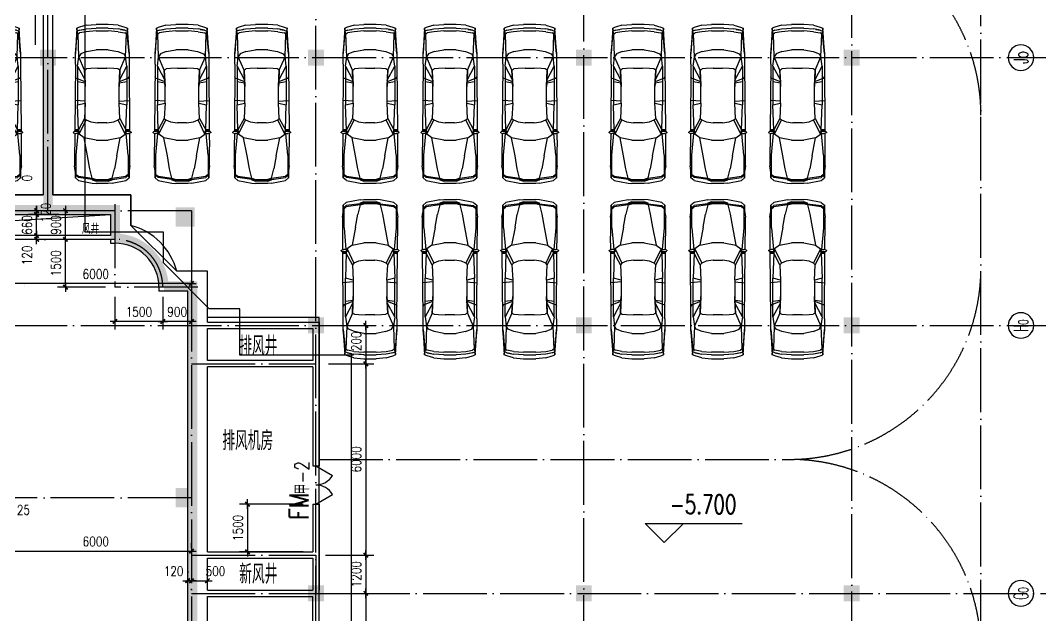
# Model space of a CAD drawing. Extents: x 634182 to 802382, y -1101880 to -864080.
# Drawn here: x 734198 to 766182, y -985164 to -966499 of the extents above; entities that cross this region are included whole.
import ezdxf
from ezdxf.enums import TextEntityAlignment as Align

# ---------------------------------------------------------------- set-up
doc = ezdxf.new("R2010")
doc.units = 0
doc.header["$LTSCALE"] = 1000
doc.header["$MEASUREMENT"] = 0
doc.linetypes.add('DASH', pattern=[0.35, 0.25, -0.1])
doc.linetypes.add('DOTE', pattern=[2.4200000000000004, 2, -0.2, 0.02, -0.2])
doc.layers.get('0').update_dxf_attribs({"linetype": 'CONTINUOUS'})
doc.layers.get('DEFPOINTS').update_dxf_attribs({"linetype": 'CONTINUOUS'})
for name, color, linetype in [('AXIS', 3, 'CONTINUOUS'), ('AXIS_TEXT', 7, 'CONTINUOUS'), ('COLUMN', 7, 'CONTINUOUS'), ('DOTE', 1, 'DOTE'), ('JL', 164, 'CONTINUOUS'), ('LU', 4, 'CONTINUOUS'), ('PUB_DIM', 3, 'CONTINUOUS'), ('PUB_TEXT', 7, 'CONTINUOUS'), ('WALL', 191, 'CONTINUOUS'), ('WEN', 4, 'CONTINUOUS'), ('WINDOW', 2, 'CONTINUOUS'), ('WINDOW_TEXT', 6, 'CONTINUOUS'), ('防火分區线', 2, 'CONTINUOUS')]:
    doc.layers.add(name, color=color, linetype=linetype)
doc.styles.add('COMPLEX', font='COMPLEX')
doc.styles.add('DIM_FONT', font='simplex.shx', dxfattribs={"width": 0.8})
doc.styles.add('HZTXT', font='simplex', dxfattribs={"width": 0.8, "bigfont": 'sfont'})
doc.styles.add('SIMPLEX', font='SIMPLEX.SHX')
doc.styles.add('Z', font='romans', dxfattribs={"width": 0.8, "bigfont": 'z'})
doc.dimstyles.new('DIMN', dxfattribs={"dimtxt": 300, "dimasz": 1, "dimexe": 250, "dimexo": 300, "dimgap": 150, "dimtad": 1, "dimdec": 0, "dimzin": 0, "dimdsep": 46, "dimtxsty": 'DIM_FONT', "dimblk": '_DIMX', "dimblk1": '_DIMX', "dimblk2": '_DIMX', "dimcen": 2.5, "dimclrt": 7, "dimadec": 0, "dimazin": 0, "dimtfac": 1, "dimtdec": 0, "dimtix": 1, "dimtmove": 2, "dimatfit": 3, "dimldrblk": '_DIMX', "dimfxl": 0, "dimtolj": 1, "dimtzin": 0, "dimarcsym": 0})

# ---------------------------------------------------------------- blocks, each defined once
blk = doc.blocks.new('_FZH')
blk.add_solid([(-0.5, -0.5), (0.5, -0.5), (-0.5, 0.5), (0.5, 0.5)])
blk = doc.blocks.new('M_F27')
for p, q in [((-2489.10591901057, 522.0540278218175), (-2426.10591901057, 735.5540278218173)), ((-2426.10591901057, 735.5540278218173), (-2388.60591901057, 823.5540278218175)), ((-2388.60591901057, 823.5540278218175), (-1609.60591901057, 873.5540278218173)), ((-2388.60591901057, 823.5540278218175), (-1559.60591901057, 873.5540278218173)), ((-2263.60591901057, 812.054027821817), (-2388.60591901057, 823.5540278218175)), ((-2325.60591901057, 735.5540278218173), (-2363.60591901057, 522.0540278218173)), ((-2325.60591901057, 735.5540278218173), (-2350.60591901057, 596.0540278218175)), ((-2325.60591901057, 735.5540278218173), (-2288.10591901057, 811.0540278218173)), ((-2200.10591901057, 786.0540278218173), (-2288.10591901057, 811.0540278218173)), ((-2275.60591901057, 522.0540278218173), (-2237.60591901057, 735.5540278218173)), ((-2200.10591901057, 786.0540278218173), (-2237.60591901057, 735.5540278218173)), ((-1559.60591901057, 873.5540278218173), (-2211.60591901057, 814.5540278218175)), ((-2207.60591901057, 814.5540278218175), (-2211.10591901057, 814.0540278218173)), ((-1660.10591901057, 861.5540278218173), (-2207.60591901057, 814.5540278218175)), ((-1446.10591901057, 760.5540278218173), (-2200.10591901057, 786.0540278218173)), ((-1559.60591901057, 873.5540278218173), (-1660.10591901057, 861.5540278218173)), ((-1622.10591901057, 509.5540278218173), (-1546.60591901057, 698.0540278218173)), ((-1617.10591901057, 868.5540278218173), (-1620.10591901057, 866.0540278218175)), ((-1207.60591901057, 873.5540278218173), (-1609.60591901057, 873.5540278218173)), ((-1546.60591901057, 698.0540278218173), (-1446.10591901057, 760.5540278218173)), ((-1144.60591901057, 798.5540278218175), (-1446.10591901057, 760.5540278218173)), ((-1019.10591901057, 572.0540278218173), (-1446.10591901057, 760.5540278218173)), ((-1207.60591901057, 873.5540278218173), (980.3357172861472, 888.922194583236)), ((-1144.60591901057, 798.5540278218175), (-682.1059190105701, 556.5540278218173)), ((-1144.60591901057, 798.5540278218177), (123.8940809894299, 798.5540278218175)), ((-742.6059190105701, 848.5540278218173), (-793.1059190105701, 873.5540278218173)), ((-730.1059190105702, 798.5540278218175), (-742.6059190105701, 848.5540278218173)), ((-629.6059190105703, 554.5540278218173), (-730.1059190105702, 798.5540278218175)), ((-642.1059190105701, 798.5540278218175), (-604.60591901057, 553.5540278218175)), ((-1.605919010570247, 547.0540278218175), (-26.60591901057015, 876.5042436877516)), ((123.8940809894299, 798.5540278218175), (61.39408098942992, 547.0540278218175)), ((940.8940809894301, 773.0540278218175), (123.8940809894299, 798.5540278218175)), ((563.8940809894299, 572.0540278218173), (940.8940809894301, 773.0540278218175)), ((1078.89408098943, 748.0540278218175), (613.8940809894297, 522.0540278218173)), ((940.8940809894301, 773.0540278218175), (940.8940809894301, 873.5540278218173)), ((983.39408098943, 777.0540278218175), (940.8940809894301, 773.0540278218175)), ((940.8940809894301, 773.0540278218175), (986.8940809894299, 764.5540278218173)), ((979.8940809894298, 789.5540278218173), (980.374857380928, 897.7287159089242)), ((994.8940809894299, 789.5540278218173), (979.8940809894298, 789.5540278218173)), ((979.8940809894298, 789.5540278218173), (992.3940809894299, 746.0540278218173)), ((980.3940809894299, 902.0540278218175), (994.8940809894299, 789.5540278218173)), ((983.5592482748098, 905.0019777444752), (1019.950009109515, 938.8953334238574)), ((992.3940809894299, 746.0540278218173), (1020.89408098943, 747.0540278218173)), ((994.8940809894299, 789.5540278218173), (1021.89408098943, 746.0540278218173)), ((1021.89408098943, 747.5540278218173), (994.8940809894299, 789.5540278218173)), ((1020.89408098943, 747.0540278218173), (1021.89408098943, 747.5540278218173)), ((1053.239627036119, 768.1283560237111), (1021.89408098943, 746.0540278218173)), ((1035.89408098943, 756.0540278218175), (1078.89408098943, 748.0540278218175)), ((1036.267566899854, 934.6938904556064), (1061.89408098943, 856.5540278218173)), ((1051.115667222721, 889.4193550448977), (1497.39408098943, 892.5540278218173)), ((1057.466862366351, 775.7572879506208), (1061.89408098943, 856.5540278218173)), ((1769.89408098943, 848.5540278218173), (1057.89408098943, 783.5540278218175)), ((1204.39408098943, 585.0540278218173), (1078.89408098943, 748.0540278218175)), ((1505.89408098943, 899.0540278218175), (2121.394080989429, 899.0540278218173)), ((2460.89408098943, 848.5540278218173), (1769.89408098943, 848.5540278218173)), ((2272.39408098943, 876.0540278218173), (2121.39408098943, 899.0540278218173)), ((2272.39408098943, 876.0540278218173), (2272.39408098943, 873.5540278218173)), ((2436.89408098943, 850.5540278218175), (2272.39408098943, 876.0540278218173)), ((2510.894080989429, 873.5540278218173), (2286.89408098943, 873.5540278218173)), ((2397.89408098943, 848.5540278218173), (2460.89408098943, 773.0540278218175)), ((2436.89408098943, 850.0540278218175), (2432.89408098943, 851.0540278218173)), ((2498.39408098943, 773.0540278218175), (2435.89408098943, 848.5540278218173)), ((2510.89408098943, 873.5540278218173), (2449.89408098943, 849.5540278218173)), ((2460.89408098943, 773.0540278218175), (2523.39408098943, 321.0540278218173)), ((2561.39408098943, 321.0540278218173), (2498.39408098943, 773.0540278218175)), ((2598.89408098943, 773.0540278218173), (2510.89408098943, 873.5540278218173)), ((2598.89408098943, 773.0540278218175), (2686.89408098943, 321.0540278218172)), ((-2489.10591901057, 522.0540278218173), (-2514.10591901057, 195.5540278218173)), ((-2363.60591901057, 522.0540278218173), (-2388.60591901057, 195.5540278218174)), ((-2351.10591901057, 593.5540278218175), (-2350.60591901057, 596.0540278218175)), ((-2300.60591901057, 195.5540278218174), (-2275.60591901057, 522.0540278218173)), ((-1622.10591901057, 509.5540278218173), (-1685.10591901057, 195.5540278218174)), ((-1082.10591901057, 145.0540278218174), (-1069.60591901057, 371.0540278218173)), ((-1069.60591901057, 371.0540278218173), (-1057.10591901057, 509.5540278218173)), ((-1019.10591901057, 572.0540278218173), (-1057.10591901057, 509.5540278218173)), ((-680.1059190105701, 555.5540278218175), (-1019.10591901057, 572.0540278218173)), ((-1019.10591901057, 572.0540278218173), (-479.1059190105703, 547.0540278218175)), ((-680.1059190105701, 555.5540278218175), (-629.6059190105703, 554.5540278218173)), ((-604.60591901057, 553.5540278218175), (-629.6059190105703, 554.5540278218173)), ((-479.1059190105703, 547.0540278218175), (-604.60591901057, 553.5540278218175)), ((61.39408098942992, 547.0540278218175), (-479.1059190105704, 547.0540278218175)), ((61.39408098942992, 547.0540278218175), (563.8940809894299, 572.0540278218173)), ((563.8940809894299, 572.0540278218173), (613.8940809894297, 522.0540278218173)), ((613.8940809894297, 522.0540278218173), (676.8940809894298, 371.0540278218173)), ((676.8940809894298, 371.0540278218173), (714.3940809894299, 145.0540278218174)), ((1794.89408098943, 471.5540278218173), (1204.39408098943, 585.0540278218173)), ((1279.89408098943, 195.5540278218174), (1204.39408098943, 585.0540278218173)), ((2221.89408098943, 396.5540278218174), (1794.89408098943, 471.5540278218173)), ((2523.39408098943, 321.0540278218173), (2221.89408098943, 396.5540278218174)), ((-2514.10591901057, -206.4459721781825), (-2514.10591901057, 195.5540278218174)), ((-2388.60591901057, -206.4459721781826), (-2388.60591901057, 195.5540278218174)), ((-2300.60591901057, 195.5540278218174), (-2300.60591901057, -206.4459721781826)), ((-1685.10591901057, -206.4459721781826), (-1685.10591901057, 195.5540278218174)), ((-1082.10591901057, 145.0540278218174), (-1082.10591901057, -156.4459721781825)), ((714.3940809894299, -156.4459721781825), (714.3940809894299, 145.0540278218174)), ((1279.89408098943, 195.5540278218174), (1279.89408098943, -206.4459721781826)), ((2523.394080989429, 321.0540278218173), (2586.39408098943, 321.0540278218173)), ((2523.39408098943, 321.0540278218173), (2561.39408098943, 195.5540278218174)), ((2580.39408098943, 195.5540278218174), (2542.39408098943, 321.0540278218173)), ((2561.39408098943, 195.5540278218173), (2561.39408098943, -206.4459721781826)), ((2611.39408098943, 195.5540278218174), (2573.89408098943, 321.0540278218173)), ((2579.89408098943, 195.5540278218173), (2579.89408098943, -206.4459721781826)), ((2580.39408098943, 321.0540278218173), (2617.89408098943, 195.5540278218174)), ((2611.39408098943, 195.5540278218174), (2611.39408098943, -206.4459721781826)), ((2617.89408098943, -206.4459721781825), (2617.89408098943, 195.5540278218174)), ((2686.89408098943, 321.0540278218173), (2699.39408098943, 195.5540278218174)), ((2699.39408098943, -206.4459721781825), (2699.39408098943, 195.5540278218174)), ((-2489.10591901057, -533.4459721781827), (-2514.10591901057, -206.4459721781826)), ((-2388.60591901057, -206.4459721781826), (-2363.60591901057, -533.4459721781827)), ((-2275.60591901057, -533.4459721781827), (-2300.60591901057, -206.4459721781826)), ((-1685.10591901057, -206.4459721781826), (-1622.10591901057, -520.4459721781827)), ((-1069.60591901057, -382.4459721781826), (-1082.10591901057, -156.4459721781825)), ((714.3940809894299, -156.4459721781825), (676.8940809894298, -382.4459721781826)), ((1204.39408098943, -595.9459721781827), (1279.89408098943, -206.4459721781826)), ((2523.39408098943, -332.4459721781827), (2221.89408098943, -407.4459721781827)), ((2523.39408098943, -332.4459721781827), (2460.89408098943, -784.4459721781827)), ((2561.39408098943, -332.4459721781827), (2498.39408098943, -784.4459721781827)), ((2523.39408098943, -332.4459721781827), (2561.39408098943, -206.4459721781826)), ((2586.39408098943, -332.4459721781827), (2523.39408098943, -332.4459721781827)), ((2580.39408098943, -206.4459721781826), (2542.39408098943, -332.4459721781827)), ((2617.89408098943, -5.945972178182668), (2561.39408098943, -5.945972178182668)), ((2573.89408098943, -332.4459721781827), (2611.39408098943, -206.4459721781826)), ((2617.89408098943, -206.4459721781826), (2580.39408098943, -332.4459721781827)), ((2686.89408098943, -332.4459721781826), (2598.89408098943, -784.4459721781827)), ((2686.89408098943, -332.4459721781827), (2699.39408098943, -206.4459721781826)), ((-2489.10591901057, -533.4459721781825), (-2426.10591901057, -746.9459721781825)), ((-2325.60591901057, -746.9459721781827), (-2363.60591901057, -533.4459721781827)), ((-2350.60591901057, -607.4459721781827), (-2351.10591901057, -605.4459721781827)), ((-2350.60591901057, -607.4459721781827), (-2325.60591901057, -746.9459721781827)), ((-2275.60591901057, -533.4459721781827), (-2237.60591901057, -746.9459721781827)), ((-1622.10591901057, -520.4459721781827), (-1546.60591901057, -708.9459721781827)), ((-1019.10591901057, -583.4459721781827), (-1446.10591901057, -771.9459721781827)), ((-682.1059190105701, -567.9459721781827), (-1144.60591901057, -809.4459721781827)), ((-1057.10591901057, -520.4459721781827), (-1069.60591901057, -382.4459721781826)), ((-1019.10591901057, -583.4459721781827), (-1057.10591901057, -520.4459721781827)), ((-479.1059190105703, -558.4459721781827), (-1019.10591901057, -583.4459721781827)), ((-1019.10591901057, -583.4459721781827), (-680.1059190105701, -566.9459721781827)), ((-730.1059190105702, -809.4459721781827), (-629.6059190105703, -565.9459721781827)), ((-680.1059190105701, -566.9459721781827), (-682.1059190105701, -567.9459721781827)), ((-680.1059190105701, -566.9459721781827), (-629.6059190105703, -565.9459721781827)), ((-604.60591901057, -564.9459721781827), (-642.1059190105701, -809.4459721781827)), ((-629.6059190105703, -565.9459721781827), (-604.60591901057, -564.9459721781827)), ((-604.60591901057, -564.9459721781827), (-479.1059190105703, -558.4459721781827)), ((61.39408098942992, -558.4459721781827), (-479.1059190105703, -558.4459721781827)), ((-1.605919010570247, -558.4459721781827), (-26.60591901057015, -884.3613124010146)), ((61.39408098942992, -558.4459721781827), (123.8940809894299, -809.4459721781827)), ((563.8940809894299, -583.4459721781827), (61.39408098942992, -558.4459721781827)), ((613.8940809894297, -533.4459721781827), (563.8940809894299, -583.4459721781827)), ((563.8940809894299, -583.4459721781827), (940.8940809894301, -784.4459721781827)), ((676.8940809894298, -382.4459721781826), (613.8940809894297, -533.4459721781827)), ((1078.89408098943, -759.4459721781827), (613.8940809894297, -533.4459721781827)), ((1204.39408098943, -595.9459721781827), (1078.89408098943, -759.4459721781827)), ((1794.89408098943, -482.9459721781827), (1204.39408098943, -595.9459721781827)), ((1794.89408098943, -482.9459721781827), (2221.89408098943, -407.4459721781827)), ((-2426.10591901057, -746.9459721781827), (-2388.60591901057, -834.9459721781827)), ((-2388.60591901057, -834.9459721781827), (-2263.60591901057, -823.4459721781827)), ((-1559.60591901057, -884.9459721781827), (-2388.60591901057, -834.9459721781827)), ((-1609.60591901057, -884.9459721781827), (-2388.60591901057, -834.9459721781827)), ((-2325.60591901057, -746.9459721781827), (-2288.10591901057, -821.9459721781827)), ((-2288.10591901057, -821.9459721781827), (-2200.10591901057, -796.9459721781827)), ((-2200.10591901057, -796.9459721781827), (-2237.60591901057, -746.9459721781827)), ((-2211.60591901057, -825.9459721781827), (-1559.60591901057, -884.9459721781827)), ((-2207.60591901057, -825.9459721781827), (-2211.10591901057, -825.4459721781825)), ((-1660.10591901057, -872.4459721781827), (-2207.60591901057, -825.9459721781827)), ((-1446.10591901057, -771.9459721781827), (-2200.10591901057, -796.9459721781827)), ((-1559.60591901057, -884.9459721781827), (-1660.10591901057, -872.4459721781827)), ((-1620.60591901057, -877.4459721781827), (-1617.10591901057, -879.9459721781827)), ((-1609.60591901057, -884.9459721781823), (-1207.60591901057, -884.9459721781823)), ((-1546.60591901057, -708.9459721781827), (-1446.10591901057, -771.9459721781827)), ((-1144.60591901057, -809.4459721781827), (-1446.10591901057, -771.9459721781827)), ((-1207.60591901057, -884.9459721781827), (980.3379395777448, -900.3141545490432)), ((-1144.60591901057, -809.4459721781825), (123.8940809894299, -809.4459721781827)), ((-742.6059190105701, -859.9459721781827), (-793.1059190105701, -884.9459721781827)), ((-742.6059190105701, -859.9459721781827), (-730.1059190105702, -809.4459721781827)), ((940.8940809894301, -784.4459721781827), (123.8940809894299, -809.4459721781827)), ((986.8940809894299, -776.4459721781827), (940.8940809894301, -784.4459721781827)), ((982.8940809894299, -788.4459721781827), (940.8940809894301, -784.4459721781827)), ((940.8940809894298, -884.9459721781827), (940.8940809894298, -784.4459721781827)), ((992.3940809894299, -756.9459721781827), (979.8940809894298, -800.4459721781827)), ((994.8940809894299, -800.4459721781827), (979.8940809894298, -800.4459721781827)), ((980.374857380928, -908.6206602652894), (979.8940809894298, -800.4459721781827)), ((994.8940809894299, -800.4459721781827), (980.3940809894299, -912.9459721781827)), ((983.5592482748098, -915.8939221008404), (1019.950009109515, -949.7872777802227)), ((992.3940809894299, -756.9459721781827), (1020.89408098943, -758.4459721781827)), ((994.8940809894299, -800.4459721781827), (1021.89408098943, -756.9459721781827)), ((1021.89408098943, -758.4459721781827), (994.8940809894299, -800.4459721781827)), ((1020.89408098943, -758.4459721781827), (1021.89408098943, -758.4459721781827)), ((1021.89408098943, -756.9459721781827), (1053.175631258656, -778.9752329311591)), ((1035.89408098943, -767.4459721781827), (1078.89408098943, -759.4459721781827)), ((1036.267566899854, -945.5858348119716), (1061.89408098943, -867.4459721781827)), ((1050.952065597462, -900.8101502586087), (1497.39408098943, -903.9459721781825)), ((1057.402448597801, -786.5965891288649), (1061.89408098943, -867.4459721781827)), ((1769.89408098943, -859.9459721781827), (1057.89408098943, -795.4459721781827)), ((2121.39408098943, -909.9459721781825), (1505.89408098943, -909.9459721781825)), ((1769.89408098943, -859.9459721781825), (2460.894080989429, -859.9459721781827)), ((2121.39408098943, -909.9459721781825), (2272.39408098943, -886.9459721781827)), ((2270.39408098943, -887.4459721781827), (2121.39408098943, -909.9459721781825)), ((2436.89408098943, -861.4459721781825), (2272.394080989431, -886.9459721781827)), ((2272.39408098943, -885.4459721781827), (2272.39408098943, -886.9459721781827)), ((2284.894080989429, -884.9459721781827), (2510.894080989429, -884.9459721781827)), ((2397.89408098943, -859.9459721781827), (2460.89408098943, -784.4459721781827)), ((2435.89408098943, -859.9459721781827), (2498.39408098943, -784.4459721781827)), ((2436.89408098943, -861.4459721781827), (2435.89408098943, -859.9459721781827)), ((2449.89408098943, -860.9459721781827), (2510.89408098943, -884.9459721781827)), ((2598.89408098943, -784.4459721781825), (2510.89408098943, -884.9459721781825))]:
    blk.add_line(p, q)
for centre, start, end in [((990.3747586169591, 897.6842719034307), 132.9649655431403, 179.7453537677271), ((1026.765519451664, 931.577627582813), 18.1572654743795, 132.9649655431402), ((1047.48184084321, 776.3044124176422), 305.1541776321474, 356.8636416316674), ((990.3747586169591, -908.576216259796), 180.2546462322729, 227.0350344568598), ((1026.765519451664, -942.4695719391782), 227.0350344568598, 341.8427345256205), ((1047.417845065747, -787.1512893250901), 3.179830119864261, 54.84582236785248)]:
    blk.add_arc(centre, 10, start, end)
at = {"width": 0.8, "flags": 9}
for tag in ['YSIZE', 'XSIZE']:
    blk.add_attdef(tag, (0, 0), '', height=0.5, dxfattribs=at)
blk = doc.blocks.new('_DIMX')
blk.add_line((-150, 0), (150, 0))
at = {"const_width": 50}
blk.add_lwpolyline([(-70, -70), (70, 70)], dxfattribs=at)
blk = doc.blocks.new('*D1241')
at = {"color": 0, "linetype": 'ByBlock'}
for p, q in [((733561.9989314978, -973459.8219590334), (733561.9989314978, -975002.6874369918)), ((739561.9989314978, -973459.8219590334), (739561.9989314978, -975002.6874369918)), ((739560.9989314978, -974752.6874369918), (733562.9989314978, -974752.6874369918))]:
    blk.add_line(p, q, dxfattribs=at)
at = {"layer": 'DEFPOINTS', "color": 0, "linetype": 'ByBlock'}
for p in [(733561.9989314978, -973159.8219590334), (739561.9989314978, -973159.8219590334), (733561.9989314978, -974752.6874369918)]:
    blk.add_point(p, dxfattribs=at)
at = {"color": 0, "linetype": 'ByBlock', "rotation": 180}
blk.add_blockref('_DIMX', (733561.9989314978, -974752.6874369918), dxfattribs=at)
at = {"color": 0, "linetype": 'ByBlock'}
blk.add_blockref('_DIMX', (739561.9989314978, -974752.6874369918), dxfattribs=at)
at = {"color": 7, "linetype": 'ByBlock', "insert": (736561.9989314978, -974452.6874369918), "char_height": 300, "attachment_point": 5, "style": 'DIM_FONT'}
blk.add_mtext('\\A1;6000', dxfattribs=at)
blk = doc.blocks.new('*D1262')
at = {"color": 0, "linetype": 'ByBlock'}
for p, q in [((733562.0428974889, -981451.2500809799), (733562.0428974907, -982401.2500809804)), ((733687.042897489, -981451.2500809797), (733687.0428974908, -982401.2500809801)), ((733561.0428974902, -982151.2500809804), (733560.0428974902, -982151.2500809804)), ((733687.0428974903, -982151.2500809801), (733562.0428974902, -982151.2500809804)), ((733687.0428974903, -982151.2500809801), (733562.0428974902, -982151.2500809804)), ((733688.0428974903, -982151.2500809801), (733689.0428974903, -982151.2500809801))]:
    blk.add_line(p, q, dxfattribs=at)
at = {"layer": 'DEFPOINTS', "color": 0, "linetype": 'ByBlock'}
for p in [(733562.0428974883, -981151.2500809799), (733687.0428974885, -981151.2500809797), (733562.0428974902, -982151.2500809804)]:
    blk.add_point(p, dxfattribs=at)
at = {"color": 0, "linetype": 'ByBlock'}
for p, rotation in [((733562.0428974902, -982151.2500809804), 1.067139706724639e-10), ((733687.0428974903, -982151.2500809801), 180.0000000001067)]:
    blk.add_blockref('_DIMX', p, dxfattribs=dict(at, rotation=rotation))
at = {"color": 7, "linetype": 'ByBlock', "insert": (734189.0428970545, -981851.2500809801), "char_height": 300, "attachment_point": 5, "style": 'DIM_FONT'}
blk.add_mtext('\\A1;125', dxfattribs=at)
blk = doc.blocks.new('*D1268')
at = {"color": 0, "linetype": 'ByBlock'}
for p, q in [((738662.0491042673, -975166.0928675928), (738662.0491042673, -976188.978683193)), ((739562.0491042674, -975166.0928675928), (739562.0491042674, -976188.978683193)), ((738661.0491042673, -975938.978683193), (738660.0491042673, -975938.978683193)), ((739562.0491042674, -975938.978683193), (738662.0491042673, -975938.978683193)), ((739563.0491042674, -975938.978683193), (739564.0491042674, -975938.978683193))]:
    blk.add_line(p, q, dxfattribs=at)
at = {"layer": 'DEFPOINTS', "color": 0, "linetype": 'ByBlock'}
for p in [(738662.0491042673, -974866.0928675928), (739562.0491042674, -974866.0928675928), (738662.0491042673, -975938.978683193)]:
    blk.add_point(p, dxfattribs=at)
at = {"color": 0, "linetype": 'ByBlock'}
blk.add_blockref('_DIMX', (738662.0491042673, -975938.978683193), dxfattribs=at)
at = {"color": 0, "linetype": 'ByBlock', "rotation": 180}
blk.add_blockref('_DIMX', (739562.0491042674, -975938.978683193), dxfattribs=at)
at = {"color": 7, "linetype": 'ByBlock', "insert": (739112.0491042673, -975638.978683193), "char_height": 300, "attachment_point": 5, "style": 'DIM_FONT'}
blk.add_mtext('\\A1;900', dxfattribs=at)
blk = doc.blocks.new('*D1269')
at = {"color": 0, "linetype": 'ByBlock'}
for p, q in [((737162.0491042673, -975166.0928675928), (737162.0491042673, -976188.978683193)), ((738662.0491042673, -975166.0928675928), (738662.0491042673, -976188.978683193)), ((738661.0491042673, -975938.978683193), (737163.0491042673, -975938.978683193))]:
    blk.add_line(p, q, dxfattribs=at)
at = {"layer": 'DEFPOINTS', "color": 0, "linetype": 'ByBlock'}
for p in [(737162.0491042673, -974866.0928675928), (738662.0491042673, -974866.0928675928), (737162.0491042673, -975938.978683193)]:
    blk.add_point(p, dxfattribs=at)
at = {"color": 0, "linetype": 'ByBlock', "rotation": 180}
blk.add_blockref('_DIMX', (737162.0491042673, -975938.978683193), dxfattribs=at)
at = {"color": 0, "linetype": 'ByBlock'}
blk.add_blockref('_DIMX', (738662.0491042673, -975938.978683193), dxfattribs=at)
at = {"color": 7, "linetype": 'ByBlock', "insert": (737912.0491042673, -975638.978683193), "char_height": 300, "attachment_point": 5, "style": 'DIM_FONT'}
blk.add_mtext('\\A1;1500', dxfattribs=at)
blk = doc.blocks.new('*D1271')
at = {"color": 0, "linetype": 'ByBlock'}
for p, q in [((736862.0478253023, -972466.0969939178), (735360.9369392736, -972466.0969939178)), ((735610.9369392736, -972465.0969939178), (735610.9369392736, -972464.0969939178)), ((735610.9369392736, -973366.0969939178), (735610.9369392736, -972466.0969939178)), ((736862.0478253026, -973366.0969939178), (735360.9369392736, -973366.0969939178)), ((735610.9369392736, -973367.0969939178), (735610.9369392736, -973368.0969939178))]:
    blk.add_line(p, q, dxfattribs=at)
at = {"layer": 'DEFPOINTS', "color": 0, "linetype": 'ByBlock'}
for p in [(735610.9369392736, -972466.0969939178), (737162.0478253023, -972466.0969939178), (737162.0478253026, -973366.0969939178)]:
    blk.add_point(p, dxfattribs=at)
at = {"color": 0, "linetype": 'ByBlock'}
for p, rotation in [((735610.9369392736, -972466.0969939178), 270), ((735610.9369392736, -973366.0969939178), 90)]:
    blk.add_blockref('_DIMX', p, dxfattribs=dict(at, rotation=rotation))
at = {"color": 7, "linetype": 'ByBlock', "insert": (735310.9369392736, -972916.0969939178), "char_height": 300, "attachment_point": 5, "rotation": 90, "style": 'DIM_FONT'}
blk.add_mtext('\\A1;900', dxfattribs=at)
blk = doc.blocks.new('*D1357')
at = {"color": 0, "linetype": 'ByBlock'}
for p, q in [((739442.0478253034, -983771.6498280684), (739442.0478253034, -983821.6498280684)), ((739441.0478253034, -984071.6498280684), (739440.0478253034, -984071.6498280684)), ((739442.0478253034, -984071.6498280684), (739562.0478253023, -984071.6498280684)), ((739442.0478253034, -984071.6498280684), (739562.0478253023, -984071.6498280684)), ((739563.0478253023, -984071.6498280684), (739564.0478253023, -984071.6498280684)), ((739562.0478253023, -984371.6498280682), (739562.0478253023, -984321.6498280684))]:
    blk.add_line(p, q, dxfattribs=at)
at = {"layer": 'DEFPOINTS', "color": 0, "linetype": 'ByBlock'}
for p in [(739442.0478253034, -984071.6498280684), (739562.0478253023, -984071.6498280682), (739562.0478253023, -984071.6498280684)]:
    blk.add_point(p, dxfattribs=at)
at = {"color": 0, "linetype": 'ByBlock'}
blk.add_blockref('_DIMX', (739442.0478253034, -984071.6498280684), dxfattribs=at)
at = {"color": 0, "linetype": 'ByBlock', "rotation": 180}
blk.add_blockref('_DIMX', (739562.0478253023, -984071.6498280684), dxfattribs=at)
at = {"color": 7, "linetype": 'ByBlock', "insert": (739002.0478253033, -983771.6498280684), "char_height": 300, "attachment_point": 5, "style": 'DIM_FONT'}
blk.add_mtext('\\A1;120', dxfattribs=at)
blk = doc.blocks.new('*D1395')
at = {"color": 0, "linetype": 'ByBlock'}
for p, q in [((735405.8469309047, -973246.0929235234), (734455.8469309049, -973246.0929235234)), ((734705.8469309049, -973245.0929235234), (734705.8469309049, -973244.0929235234)), ((734705.8469309049, -973366.0929235234), (734705.8469309049, -973246.0929235234)), ((734705.8469309049, -973366.0929235234), (734705.8469309049, -973246.0929235234)), ((735405.8469309047, -973366.0929235234), (734455.8469309049, -973366.0929235234)), ((734705.8469309049, -973367.0929235234), (734705.8469309049, -973368.0929235234))]:
    blk.add_line(p, q, dxfattribs=at)
at = {"layer": 'DEFPOINTS', "color": 0, "linetype": 'ByBlock'}
for p in [(734705.8469309049, -973246.0929235234), (735705.8469309047, -973246.0929235234), (735705.8469309047, -973366.0929235234)]:
    blk.add_point(p, dxfattribs=at)
at = {"color": 0, "linetype": 'ByBlock'}
for p, rotation in [((734705.8469309049, -973246.0929235234), 270), ((734705.8469309049, -973366.0929235234), 90)]:
    blk.add_blockref('_DIMX', p, dxfattribs=dict(at, rotation=rotation))
at = {"color": 7, "linetype": 'ByBlock', "insert": (734405.8469309047, -973868.0929235232), "char_height": 300, "attachment_point": 5, "rotation": 90, "style": 'DIM_FONT'}
blk.add_mtext('\\A1;120', dxfattribs=at)
blk = doc.blocks.new('*D1396')
at = {"color": 0, "linetype": 'ByBlock'}
for p, q in [((735405.8469309047, -972586.0929235236), (734455.8469309047, -972586.0929235236)), ((734705.8469309047, -972585.0929235236), (734705.8469309047, -972584.0929235236)), ((734705.8469309047, -973246.0929235234), (734705.8469309047, -972586.0929235236)), ((735405.8469309047, -973246.0929235234), (734455.8469309047, -973246.0929235234)), ((734705.8469309047, -973247.0929235234), (734705.8469309047, -973248.0929235234))]:
    blk.add_line(p, q, dxfattribs=at)
at = {"layer": 'DEFPOINTS', "color": 0, "linetype": 'ByBlock'}
for p in [(734705.8469309047, -972586.0929235236), (735705.8469309047, -972586.0929235236), (735705.8469309047, -973246.0929235234)]:
    blk.add_point(p, dxfattribs=at)
at = {"color": 0, "linetype": 'ByBlock'}
for p, rotation in [((734705.8469309047, -972586.0929235236), 270), ((734705.8469309047, -973246.0929235234), 90)]:
    blk.add_blockref('_DIMX', p, dxfattribs=dict(at, rotation=rotation))
at = {"color": 7, "linetype": 'ByBlock', "insert": (734405.8469309047, -972916.0929235235), "char_height": 300, "attachment_point": 5, "rotation": 90, "style": 'DIM_FONT'}
blk.add_mtext('\\A1;660', dxfattribs=at)
blk = doc.blocks.new('*D1397')
at = {"color": 0, "linetype": 'ByBlock'}
for p, q in [((735405.8469309047, -972466.0929235234), (734455.8469309049, -972466.0929235234)), ((735405.8469309047, -972586.0929235236), (734455.8469309049, -972586.0929235236)), ((734705.8469309049, -972465.0929235234), (734705.8469309049, -972464.0929235234)), ((734705.8469309049, -972586.0929235236), (734705.8469309049, -972466.0929235234)), ((734705.8469309049, -972586.0929235236), (734705.8469309049, -972466.0929235234)), ((734705.8469309049, -972587.0929235236), (734705.8469309049, -972588.0929235236))]:
    blk.add_line(p, q, dxfattribs=at)
at = {"layer": 'DEFPOINTS', "color": 0, "linetype": 'ByBlock'}
for p in [(734705.8469309049, -972466.0929235234), (735705.8469309047, -972466.0929235234), (735705.8469309047, -972586.0929235236)]:
    blk.add_point(p, dxfattribs=at)
at = {"color": 0, "linetype": 'ByBlock'}
for p, rotation in [((734705.8469309049, -972466.0929235234), 270), ((734705.8469309049, -972586.0929235236), 90)]:
    blk.add_blockref('_DIMX', p, dxfattribs=dict(at, rotation=rotation))
at = {"color": 7, "linetype": 'ByBlock', "insert": (734993.8469309049, -972526.0929235232), "char_height": 300, "attachment_point": 5, "rotation": 90, "style": 'DIM_FONT'}
blk.add_mtext('\\A1;120', dxfattribs=at)
blk = doc.blocks.new('*D1398')
at = {"color": 0, "linetype": 'ByBlock'}
for p, q in [((735405.8469309047, -972466.0929235234), (734455.8469309076, -972466.0929235234)), ((735405.8469309047, -972466.092867593), (734455.8469309076, -972466.092867593)), ((734705.8469309076, -972465.092867593), (734705.8469309076, -972464.092867593)), ((734705.8469309076, -972466.0929235234), (734705.8469309076, -972466.092867593)), ((734705.8469309076, -972466.0929235234), (734705.8469309076, -972466.092867593)), ((734705.8469309076, -972467.0929235234), (734705.8469309076, -972468.0929235234))]:
    blk.add_line(p, q, dxfattribs=at)
at = {"layer": 'DEFPOINTS', "color": 0, "linetype": 'ByBlock'}
for p in [(734705.8469309076, -972466.092867593), (735705.8469309047, -972466.0929235234), (735705.8469309047, -972466.092867593)]:
    blk.add_point(p, dxfattribs=at)
at = {"color": 0, "linetype": 'ByBlock'}
for p, rotation in [((734705.8469309076, -972466.0929235234), 90), ((734705.8469309076, -972466.092867593), 270)]:
    blk.add_blockref('_DIMX', p, dxfattribs=dict(at, rotation=rotation))
at = {"color": 7, "linetype": 'ByBlock', "insert": (734405.8469309042, -971444.0929235218), "char_height": 300, "attachment_point": 5, "rotation": 90, "style": 'DIM_FONT'}
blk.add_mtext('\\A1;0', dxfattribs=at)
blk = doc.blocks.new('_DBLK1')
for p, q in [((-0.5, 0), (-0.2499999999999999, -0.4330127018922192)), ((0.4999999999999999, 0), (0.2499999999999999, -0.4330127018922192))]:
    blk.add_line(p, q)
for centre, start, end in [((-0.5, 0), 300.0000000000001, 0), ((0.4999999999999999, 0), 180, 240)]:
    blk.add_arc(centre, 0.5, start, end)
at = {"layer": 'WINDOW_TEXT', "style": 'SIMPLEX', "flags": 9}
blk.add_attdef('A', text='', height=1, dxfattribs=at).set_placement((0, 1.5), align=Align.MIDDLE)
blk = doc.blocks.new('*D1459')
at = {"color": 0, "linetype": 'ByBlock'}
for p, q in [((743862.0478253023, -976066.0928675928), (745277.3433577678, -976066.0928675928)), ((745027.3433577678, -976067.0928675928), (745027.3433577678, -977265.092867593)), ((743862.0478253023, -977266.092867593), (745277.3433577678, -977266.092867593))]:
    blk.add_line(p, q, dxfattribs=at)
at = {"layer": 'DEFPOINTS', "color": 0, "linetype": 'ByBlock'}
for p in [(743562.0478253023, -976066.0928675928), (743562.0478253023, -977266.092867593), (745027.3433577678, -977266.092867593)]:
    blk.add_point(p, dxfattribs=at)
at = {"color": 0, "linetype": 'ByBlock'}
for p, rotation in [((745027.3433577678, -976066.0928675928), 90), ((745027.3433577678, -977266.092867593), 270)]:
    blk.add_blockref('_DIMX', p, dxfattribs=dict(at, rotation=rotation))
at = {"color": 7, "linetype": 'ByBlock', "insert": (744727.3433577678, -976666.0928675929), "char_height": 300, "attachment_point": 5, "rotation": 90, "style": 'DIM_FONT'}
blk.add_mtext('\\A1;1200', dxfattribs=at)
blk = doc.blocks.new('*D1460')
at = {"color": 0, "linetype": 'ByBlock'}
for p, q in [((743862.0478253023, -977266.092867593), (745277.3433577674, -977266.092867593)), ((745027.3433577674, -977267.092867593), (745027.3433577674, -983265.0928675928)), ((743762.0478253025, -983266.0928675928), (745277.3433577674, -983266.0928675928))]:
    blk.add_line(p, q, dxfattribs=at)
at = {"layer": 'DEFPOINTS', "color": 0, "linetype": 'ByBlock'}
for p in [(743562.0478253023, -977266.092867593), (743462.0478253025, -983266.0928675928), (745027.3433577674, -983266.0928675928)]:
    blk.add_point(p, dxfattribs=at)
at = {"color": 0, "linetype": 'ByBlock'}
for p, rotation in [((745027.3433577674, -977266.092867593), 90), ((745027.3433577674, -983266.0928675928), 270)]:
    blk.add_blockref('_DIMX', p, dxfattribs=dict(at, rotation=rotation))
at = {"color": 7, "linetype": 'ByBlock', "insert": (744727.3433577674, -980266.0928675929), "char_height": 300, "attachment_point": 5, "rotation": 90, "style": 'DIM_FONT'}
blk.add_mtext('\\A1;6000', dxfattribs=at)
blk = doc.blocks.new('*D1461')
at = {"color": 0, "linetype": 'ByBlock'}
for p, q in [((743762.0478253025, -983266.0928675928), (745277.3433577678, -983266.0928675928)), ((745027.3433577678, -983267.0928675928), (745027.3433577678, -984465.092867593)), ((743762.0478253025, -984466.092867593), (745277.3433577678, -984466.092867593))]:
    blk.add_line(p, q, dxfattribs=at)
at = {"layer": 'DEFPOINTS', "color": 0, "linetype": 'ByBlock'}
for p in [(743462.0478253025, -983266.0928675928), (743462.0478253025, -984466.092867593), (745027.3433577678, -984466.092867593)]:
    blk.add_point(p, dxfattribs=at)
at = {"color": 0, "linetype": 'ByBlock'}
for p, rotation in [((745027.3433577678, -983266.0928675928), 90), ((745027.3433577678, -984466.092867593), 270)]:
    blk.add_blockref('_DIMX', p, dxfattribs=dict(at, rotation=rotation))
at = {"color": 7, "linetype": 'ByBlock', "insert": (744727.3433577678, -983866.0928675929), "char_height": 300, "attachment_point": 5, "rotation": 90, "style": 'DIM_FONT'}
blk.add_mtext('\\A1;1200', dxfattribs=at)
blk = doc.blocks.new('*D1462')
at = {"color": 0, "linetype": 'ByBlock'}
for p, q in [((743762.0478253025, -984466.092867593), (745277.3433577676, -984466.092867593)), ((745027.3433577676, -984467.092867593), (745027.3433577676, -992865.0928675928)), ((743762.0478253025, -992866.0928675928), (745277.3433577676, -992866.0928675928))]:
    blk.add_line(p, q, dxfattribs=at)
at = {"layer": 'DEFPOINTS', "color": 0, "linetype": 'ByBlock'}
for p in [(743462.0478253025, -984466.092867593), (743462.0478253025, -992866.0928675928), (745027.3433577676, -992866.0928675928)]:
    blk.add_point(p, dxfattribs=at)
at = {"color": 0, "linetype": 'ByBlock'}
for p, rotation in [((745027.3433577676, -984466.092867593), 90), ((745027.3433577676, -992866.0928675928), 270)]:
    blk.add_blockref('_DIMX', p, dxfattribs=dict(at, rotation=rotation))
at = {"color": 7, "linetype": 'ByBlock', "insert": (744727.3433577676, -988666.0928675929), "char_height": 300, "attachment_point": 5, "rotation": 90, "style": 'DIM_FONT'}
blk.add_mtext('\\A1;8400', dxfattribs=at)
blk = doc.blocks.new('_AXISO')
blk.add_circle((0, 0), 0.5)
at = {"layer": 'AXIS_TEXT', "style": 'COMPLEX', "width": 1.041666666666667}
blk.add_attdef('A', text='', height=0.56, dxfattribs=at).set_placement((-0.25, -0.28), (0.25, -0.28), align=Align.FIT)
blk = doc.blocks.new('*D1599')
at = {"color": 0, "linetype": 'ByBlock'}
for p, q in [((743062.0478253023, -981666.0932965761), (741067.5435982763, -981666.0932965761)), ((741317.5435982763, -981667.0932965761), (741317.5435982763, -983165.0932965761)), ((743062.0478253023, -983166.0932965761), (741067.5435982763, -983166.0932965761))]:
    blk.add_line(p, q, dxfattribs=at)
at = {"layer": 'DEFPOINTS', "color": 0, "linetype": 'ByBlock'}
for p in [(743362.0478253023, -981666.0932965761), (741317.5435982763, -983166.0932965761), (743362.0478253023, -983166.0932965761)]:
    blk.add_point(p, dxfattribs=at)
at = {"color": 0, "linetype": 'ByBlock'}
for p, rotation in [((741317.5435982763, -981666.0932965761), 90), ((741317.5435982763, -983166.0932965761), 270)]:
    blk.add_blockref('_DIMX', p, dxfattribs=dict(at, rotation=rotation))
at = {"color": 7, "linetype": 'ByBlock', "insert": (741017.5435982763, -982416.0932965761), "char_height": 300, "attachment_point": 5, "rotation": 90, "style": 'DIM_FONT'}
blk.add_mtext('\\A1;1500', dxfattribs=at)

msp = doc.modelspace()

# ---------------------------------------------------------------- linework, layer by layer
msp.add_line((733993.1062456066, -972775.1994451212), (737024.4689013301, -972586.092867594))
at = {"layer": 'DOTE'}
for p, q in [((735062.0478253023, -972466.092867593), (735062.0478253023, -902577.6487858712)), ((743462.0478253025, -992866.0928675926), (743462.0478253025, -902577.6487858715)), ((751862.0478253025, -991366.0928675926), (751862.0478253023, -902577.6487858715)), ((760262.0478253023, -1005766.092867593), (760262.0478253023, -902577.6487858713)), ((670747.2576940005, -967666.092867593), (776175.2507537521, -967666.092867593)), ((737162.0478253025, -972266.092867593), (737162.0478253034, -974866.0928675928)), ((739562.0478253025, -972466.092867593), (721562.0294789061, -972466.092867593)), ((739562.0478253025, -972466.0928675935), (739562.0478253025, -1011188.374902592)), ((739562.0478253025, -972466.092867593), (739562.0478253025, -1011188.374902592)), ((737162.0478253033, -973366.0928675926), (733562.0111325099, -973366.0928675928)), ((739762.0478253006, -974866.092867593), (737162.0478253034, -974866.0928675928)), ((670747.2576940003, -976066.0928675926), (776320.8090046133, -976066.0928675928)), ((739562.0478253025, -977266.0928675928), (743462.0478253025, -977266.092867593)), ((739562.0478253023, -981466.0928675926), (722162.0294789062, -981466.092867593)), ((739562.0478253022, -983266.092867593), (743462.0478253025, -983266.0928675928)), ((743462.0478253025, -983266.092867593), (743462.0478253025, -984466.092867593)), ((739562.0478253023, -984466.0928675928), (776175.2507537521, -984466.0928675926))]:
    msp.add_line(p, q, dxfattribs=at)
msp.add_arc((737162.0478253033, -974866.0928675928), 1500.000000000466, 7.993605777301127e-14, 90.0000000000356, dxfattribs=at)
at = {"layer": 'LU', "linetype": 'DOTE'}
for p, q in [((764312.0478253023, -1017502.679618429), (764312.0478253023, -964251.4680307631)), ((743562.0478253026, -980266.0928675928), (758312.045926334, -980266.0928675928))]:
    msp.add_line(p, q, dxfattribs=at)
for centre, start, end in [((758312.0478253022, -969466.0928675929), 3.24609150156008e-14, 89.99999999999999), ((758312.0478253025, -974266.0928675925), 269.9999999999999, 3.24609150156008e-14), ((758312.0478253025, -986266.0928675925), 3.24609150156008e-14, 89.99999999999999)]:
    msp.add_arc(centre, 6000, start, end, dxfattribs=at)
at = {"layer": 'PUB_DIM'}
for p, q in [((754381.9566365966, -982874.9212459468), (753781.9566365967, -982274.9212459468)), ((753781.9566365967, -982274.9212459468), (754981.9566365966, -982274.9212459468)), ((754981.9566365966, -982274.9212459468), (754381.9566365966, -982874.9212459468)), ((754381.9566365965, -982274.9212459468), (756821.9566365964, -982274.9212459468))]:
    msp.add_line(p, q, dxfattribs=at)
at = {"layer": 'PUB_TEXT', "color": 4}
msp.add_line((738542.0478253034, -974866.092867593), (738542.0478253033, -974986.0928675921), dxfattribs=at)
at = {"layer": 'WALL', "linetype": 'DASH', "ltscale": 4}
msp.add_line((734655.5297805162, -959266.0928675927), (734655.5297805162, -967666.0928675928), dxfattribs=at)
at = {"layer": 'WALL'}
for p, q in [((734912.0478253023, -967666.092867593), (734912.0478253023, -971966.0928675928)), ((735212.0478253023, -967666.092867593), (735212.0478253023, -971966.0928675928)), ((705462.0111325111, -971966.0928675928), (734912.0478253023, -971966.0928675928)), ((735212.0478253023, -971966.0928675928), (737662.0478253015, -971966.0928675928)), ((737662.0478253015, -971966.0928675928), (737662.0478253014, -972929.6011944886)), ((706099.5900564822, -972586.092867593), (737024.4689013301, -972586.092867594)), ((737024.4689013301, -972586.092867594), (737024.4689013329, -973246.0928675926)), ((737024.4689013311, -973246.0928675926), (733682.0111325099, -973246.092867593)), ((737024.4689013319, -973366.0928675923), (733562.0111325099, -973366.0928675928)), ((737024.4689013328, -973366.0928675923), (737024.4689013329, -973486.0928675928)), ((737024.4689013329, -973486.0928675928), (737162.0478253025, -973486.0928675926)), ((740062.0478253025, -974366.0928675917), (739098.5394984068, -974366.0928675919)), ((740062.0478253023, -975966.092867593), (740062.0478253025, -974366.0928675917)), ((739442.0478253023, -974986.0928675933), (738542.0478253033, -974986.0928675921)), ((739442.0478253035, -992526.0928675935), (739442.0478253023, -974986.0928675933)), ((740062.0478253023, -975966.092867593), (743562.0478253023, -975966.092867593)), ((743562.0478253023, -975966.092867593), (743562.0478253023, -980466.0928675928)), ((740062.0478253022, -976166.092867593), (743362.0478253025, -976166.0928675926)), ((740062.0478253023, -977166.0928675935), (740062.0478253022, -976166.092867593)), ((743362.0478253025, -976166.0928675926), (743362.0478253023, -977166.092867593)), ((743362.0478253023, -977166.092867593), (740062.0478253023, -977166.0928675935)), ((740062.0478253023, -983166.092867593), (740062.0478253023, -977366.0928675933)), ((743362.0478253023, -977366.092867593), (740062.0478253023, -977366.0928675933)), ((743362.0478253023, -977366.092867593), (743362.0478253023, -980466.0928675928)), ((743362.0478253023, -980466.0928675928), (743562.0478253022, -980466.0928675928)), ((743362.0478253026, -981666.092867593), (743362.0478253023, -983166.092867593)), ((743362.0478253026, -981666.092867593), (743562.0478253026, -981666.092867593)), ((743562.0478253026, -981666.092867593), (743562.0478253023, -983166.092867593)), ((740062.0478253023, -983166.092867593), (743362.0478253023, -983166.092867593)), ((743562.0478253023, -983166.092867593), (743562.0478253025, -984366.092867593)), ((740062.0478253023, -984366.092867593), (740062.0478253023, -983366.092867593)), ((740062.0478253023, -983366.092867593), (743362.0478253023, -983366.0928675928)), ((743362.0478253023, -983366.0928675928), (743362.0478253026, -984366.092867593)), ((740062.0478253023, -984366.092867593), (743362.0478253026, -984366.092867593)), ((743562.0478253025, -984366.092867593), (743562.0478253023, -984366.092867593)), ((743562.0478253023, -989826.0928675926), (743562.0478253023, -984366.092867593)), ((740062.0478253025, -992526.092867593), (740062.0478253022, -984566.092867593)), ((740062.0478253022, -984566.092867593), (743362.0478253025, -984566.092867593)), ((743362.0478253023, -989826.0928675926), (743362.0478253025, -984566.092867593))]:
    msp.add_line(p, q, dxfattribs=at)
at = {"layer": 'WALL', "linetype": 'DASH', "ltscale": 4}
msp.add_lwpolyline([(735062.0478253023, -967666.092867593), (735062.0478253023, -959266.0928675927)], dxfattribs=at)
at = {"layer": 'WALL'}
for radius, start, end in [(2000.000000000466, 14.47751218595702, 75.52248781412717), (1380.000000000466, 7.993605777301127e-14, 90.0000000000356)]:
    msp.add_arc((737162.0478253033, -974866.0928675928), radius, start, end, dxfattribs=at)
at = {"layer": '防火分區线'}
msp.add_lwpolyline([(734912.0478253023, -938414.4540790002), (734912.0478253023, -971966.0928675928), (701612.0478253023, -971966.0928675901), (701612.0478253023, -938414.4540790003)], close=True, dxfattribs=at)
for points in [[(766562.0478253025, -1027636.510258675), (766562.0478253026, -991026.0928675926), (746422.0478253023, -991026.0928675928), (746422.0478253023, -992526.092867593), (743562.0478253025, -992526.092867593), (743562.0478253025, -975816.0928675926), (740062.0478253023, -975816.0928675925), (740062.0478253025, -974366.0928675917), (739098.5394984072, -974366.0928675918), (737662.0478253014, -972929.6011944881), (737662.0478253015, -971966.0928675928), (735212.0478253023, -971966.0928675928), (735212.0478253023, -955216.0928675928), (735212.0478253023, -955216.0928675928)], [(767579.8230562105, -1028813.948116959), (767579.8230562106, -992203.5307258762), (747439.8230562104, -992203.5307258765), (747439.8230562104, -993703.5307258767), (744579.8230562105, -993703.5307258767), (744579.8230562105, -976993.5307258762), (741079.8230562104, -976993.5307258761), (741079.8230562105, -975543.5307258753), (740116.3147293152, -975543.5307258754), (738679.8230562095, -974107.0390527718), (738679.8230562096, -973143.5307258765), (736229.8230562104, -973143.5307258765), (736229.8230562104, -956393.5307258765)]]:
    msp.add_lwpolyline(points, dxfattribs=at)
at = {"layer": '防火分區线', "const_width": 300}
msp.add_lwpolyline([(735062.0478253023, -967666.092867593), (735062.0478253023, -972466.092867593)], dxfattribs=at)
at = {"layer": '防火分區线'}
msp.add_lwpolyline([(703532.0478253015, -992766.092867593, 300, 300, 0), (703532.0478253014, -974836.092867594, 300, 300, 0), (704428.3186368544, -974836.0928675934, 300, 300, -0.4017267416182513), (705949.5900564807, -973330.6912775974, 300, 300, 0), (705949.5900564827, -972436.0928675935, 300, 300, 0), (737174.4689013299, -972436.0928674615, 300, 300, 0), (737174.4689013313, -973330.6912869078, 300, 300, -0.4017267101433525), (738695.7403117431, -974836.0928675922, 300, 300, 0), (739592.0478253022, -974836.0928675936, 300, 300, 0), (739592.0478252978, -992766.0928675928, 300, 300, 0)], format="xyseb", dxfattribs=at)

# ---------------------------------------------------------------- block references
at = {"layer": 'AXIS'}
ref = msp.add_blockref('_AXISO', (765565.4399206684, -967666.092867593), dxfattribs=dict(at, xscale=-800, yscale=800, zscale=800, rotation=90.00000000000001))
ref.add_attrib('A', 'Jo', dxfattribs={"layer": 'AXIS_TEXT', "height": 448.0000000000001, "rotation": 89.99999999998334, "style": 'COMPLEX', "width": 0.6465517241383074}).set_placement((765789.4399206683, -967866.0928675933), (765789.4399206684, -967466.092867593), align=Align.FIT)
ref = msp.add_blockref('_AXISO', (765565.4399206685, -976066.092867593), dxfattribs=dict(at, xscale=-800, yscale=800, zscale=800, rotation=90.00000000000001))
ref.add_attrib('A', 'Ho', dxfattribs={"layer": 'AXIS_TEXT', "height": 448.0000000000001, "rotation": 90.00000000001667, "style": 'COMPLEX', "width": 0.493421052631579}).set_placement((765789.4399206684, -976266.092867593), (765789.4399206683, -975866.092867593), align=Align.FIT)
ref = msp.add_blockref('_AXISO', (765565.4399206684, -984466.092867593), dxfattribs=dict(at, xscale=-800, yscale=800, zscale=800, rotation=90.00000000000001))
ref.add_attrib('A', 'Go', dxfattribs={"layer": 'AXIS_TEXT', "height": 448.0000000000001, "rotation": 90, "style": 'COMPLEX', "width": 0.5067567567567567}).set_placement((765789.4399206684, -984666.092867593), (765789.4399206684, -984266.092867593), align=Align.FIT)
at = {"layer": 'COLUMN'}
for p, xscale, yscale, zscale in [((735062.0478253025, -967666.0928675928), 500, 500, 500), ((743462.0478253025, -967666.0928675928), 500, 500, 500), ((751862.0478253023, -967666.092867593), 500, 500, 500), ((760262.0478253025, -967666.092867593), 500, 500, 500), ((739362.0478253025, -972666.092867593), -600, 600, 600), ((743462.0478253025, -976066.0928675926), 500, 500, 500), ((751862.0478253025, -976066.0928675928), 500, 500, 500), ((760262.0478253025, -976066.0928675926), 500, 500, 500), ((739362.0478253025, -981466.092867593), -600, 600, 600), ((743462.0478253026, -984466.0928675928), 500, 500, 500), ((751862.0478253023, -984466.0928675928), 500, 500, 500), ((760262.0478253023, -984466.0928675926), 500, 500, 500)]:
    msp.add_blockref('_FZH', p, dxfattribs=dict(at, xscale=xscale, yscale=yscale, zscale=zscale))
at = {"layer": 'LU', "xscale": -0.95745, "yscale": 0.95745, "zscale": 0.95745}
for p, rotation in [((733356.8335792404, -969031.5580047492), 90.00000000000001), ((736756.8335792405, -969031.5580047495), 90.00000000000001), ((739256.8335792405, -969031.5580047492), 90.00000000000001), ((741756.8335792405, -969031.5580047492), 90.00000000000001), ((745156.8335792406, -969031.5580047495), 90.00000000000001), ((747656.8335792405, -969031.5580047495), 90.00000000000001), ((750156.8335792405, -969031.5580047492), 90.00000000000001), ((753556.8335792405, -969031.5580047492), 90.00000000000001), ((756056.8335792405, -969031.5580047492), 90.00000000000001), ((758556.8335792405, -969031.5580047495), 90.00000000000001), ((745167.2620713644, -974700.6277304364), 270.0000000000001), ((747667.2620713644, -974700.6277304362), 270.0000000000001), ((750167.2620713644, -974700.6277304362), 270.0000000000001), ((753567.2620713644, -974700.6277304359), 270.0000000000001), ((756067.2620713644, -974700.6277304364), 270.0000000000001), ((758567.2620713643, -974700.6277304359), 270.0000000000001)]:
    msp.add_blockref('M_F27', p, dxfattribs=dict(at, rotation=rotation))
at = {"layer": 'WINDOW', "xscale": 1200, "yscale": 1200, "zscale": 1200, "rotation": 90.00000000000001}
msp.add_blockref('_DBLK1', (743462.0478253022, -981066.0928675926), dxfattribs=at)

# ---------------------------------------------------------------- texts
at = {"linetype": 'Continuous', "style": 'DIM_FONT', "width": 0.8, "flags": 9}
for tag, s in [('XSIZE', '27000'), ('YSIZE', '23000')]:
    msp.add_attdef(tag, (734315.0054580751, -974766.0928675893, 284.6416676548145), s, height=0.5, rotation=180, dxfattribs=at)
at = {"style": 'DIM_FONT', "width": 0.8, "flags": 9}
msp.add_attdef('XSIZE', (734324.1336008371, -974859.07146059, 284.6416676548145), '52400', height=0.5, rotation=180, dxfattribs=at)
at = {"layer": 'PUB_DIM', "style": 'DIM_FONT', "width": 0.7}
msp.add_text('-5.700', height=600, dxfattribs=at).set_placement((755601.9566365965, -981674.9212459463), align=Align.MIDDLE)
at = {"layer": 'PUB_TEXT', "style": 'Z', "width": 0.7}
msp.add_text('风井', height=300, dxfattribs=at).set_placement((736668.9173670125, -973043.0589948823), align=Align.MIDDLE_RIGHT)
for s, p in [('排风井', (741057.8407213009, -977008.3150367218)), ('排风机房', (740528.0185583491, -979977.3050791705)), ('新风井', (741057.8407213009, -984164.392675017))]:
    msp.add_text(s, height=600, dxfattribs=at).set_placement(p)
at = {"layer": 'WEN', "ltscale": 1500, "style": 'HZTXT', "width": 0.8}
for s, height, p in [('甲-2', 450, (743255.965617796, -981366.2295042879)), ('FM', 600, (743231.3151600513, -982164.923590488))]:
    msp.add_text(s, height=height, rotation=90, dxfattribs=at).set_placement(p)

# ---------------------------------------------------------------- dimensions: what is measured, and where the dimension line sits
at = {"layer": 'JL'}
for base, p1, p2, picture, middle in [((745027.3433577678, -977266.092867593), (743562.0478253023, -976066.0928675928), (743562.0478253023, -977266.092867593), '*D1459', (744727.3433577678, -976666.0928675929)), ((745027.3433577674, -983266.0928675928), (743562.0478253023, -977266.092867593), (743462.0478253025, -983266.0928675928), '*D1460', (744727.3433577674, -980266.0928675929)), ((745027.3433577678, -984466.092867593), (743462.0478253025, -983266.0928675928), (743462.0478253025, -984466.092867593), '*D1461', (744727.3433577678, -983866.0928675929)), ((745027.3433577676, -992866.0928675928), (743462.0478253025, -984466.092867593), (743462.0478253025, -992866.0928675928), '*D1462', (744727.3433577676, -988666.0928675929))]:
    dim = msp.add_linear_dim(base=base, p1=p1, p2=p2, angle=90.00000000000001, dimstyle='DIMN', dxfattribs=at)
    dim.commit()
    dim.dimension.update_dxf_attribs({"geometry": picture, "text_midpoint": middle})
at = {"layer": 'PUB_DIM'}
for base, p1, p2, angle, picture, middle in [((734705.8469309076, -972466.092867593), (735705.8469309047, -972466.0929235234), (735705.8469309047, -972466.092867593), 90, '*D1398', (734405.8469309042, -971444.0929235218)), ((734705.8469309049, -972466.0929235234), (735705.8469309047, -972586.0929235236), (735705.8469309047, -972466.0929235234), 90, '*D1397', (734993.8469309049, -972526.0929235232)), ((734705.8469309049, -973246.0929235234), (735705.8469309047, -973366.0929235234), (735705.8469309047, -973246.0929235234), 90, '*D1395', (734405.8469309047, -973868.0929235232)), ((733562.0428974902, -982151.2500809804, -284.6416676548145), (733687.0428974885, -981151.2500809797, -284.6416676548145), (733562.0428974883, -981151.2500809799, -284.6416676548145), 180.00000000010672, '*D1262', (734189.0428970545, -981851.2500809801, -284.6416676548145)), ((739562.0478253023, -984071.6498280684), (739442.0478253034, -984071.6498280684), (739562.0478253023, -984071.6498280682), 1.1116844352331358e-10, '*D1357', (739002.0478253033, -983771.6498280684))]:
    dim = msp.add_linear_dim(base=base, p1=p1, p2=p2, angle=angle, dimstyle='DIMN', dxfattribs=at)
    dim.commit()
    dim.dimension.update_dxf_attribs({"geometry": picture, "text_midpoint": middle, "dimtype": 129})
for p1, p2, distance, picture, middle in [((737162.0478253026, -973366.0969939178), (737162.0478253023, -972466.0969939178), 1551.110886028735, '*D1271', (735310.9369392736, -972916.0969939178)), ((735705.8469309047, -973246.0929235234), (735705.8469309047, -972586.0929235236), 1000, '*D1396', (734405.8469309047, -972916.0929235235)), ((738662.0491042673, -974866.0928675928), (737162.0491042673, -974866.0928675928), 1072.885815600166, '*D1269', (737912.0491042673, -975638.978683193)), ((739562.0491042674, -974866.0928675928), (738662.0491042673, -974866.0928675928), 1072.885815600166, '*D1268', (739112.0491042673, -975638.978683193))]:
    dim = msp.add_aligned_dim(p1=p1, p2=p2, distance=distance, dimstyle='DIMN', dxfattribs=at)
    dim.commit()
    dim.dimension.update_dxf_attribs({"geometry": picture, "text_midpoint": middle})
dim = msp.add_linear_dim(base=(733561.9989314978, -974752.6874369918), p1=(739561.9989314978, -973159.8219590334), p2=(733561.9989314978, -973159.8219590334), angle=7.993605777301127e-14, dimstyle='DIMN', dxfattribs=at)
dim.commit()
dim.dimension.update_dxf_attribs({"geometry": '*D1241', "text_midpoint": (736561.9989314978, -974452.6874369918)})
for p1, p2, distance in [((737162.0478253025, -974866.0969939174), (737162.0478253026, -973366.0969939178), 1551.1108860288514), ((733562.0494728223, -983352.2060796709, -284.6416676548145), (739562.0478253023, -983352.2060796712, -284.6416676548145), 212.29100089310668)]:
    msp.add_aligned_dim(p1=p1, p2=p2, distance=distance, dimstyle='DIMN', dxfattribs=at).render()
at = {"layer": 'PUB_DIM', "ltscale": 1500}
dim = msp.add_aligned_dim(p1=(743362.0478253023, -981666.0932965761), p2=(743362.0478253023, -983166.0932965761), distance=-2044.5042270260165, dimstyle='DIMN', dxfattribs=at)
dim.commit()
dim.dimension.update_dxf_attribs({"geometry": '*D1599', "text_midpoint": (741017.5435982763, -982416.0932965761)})
at = {"layer": 'PUB_DIM'}
msp.add_linear_dim(base=(740062.0478253023, -984071.6498280682), p1=(739562.0478253023, -984071.6498280682), p2=(740062.0478253023, -984071.6498280684), angle=7.993605777301127e-14, location=(740312.0478253023, -983771.6498280682), dimstyle='DIMN', dxfattribs=at).render()

doc.saveas('drawing.dxf')
